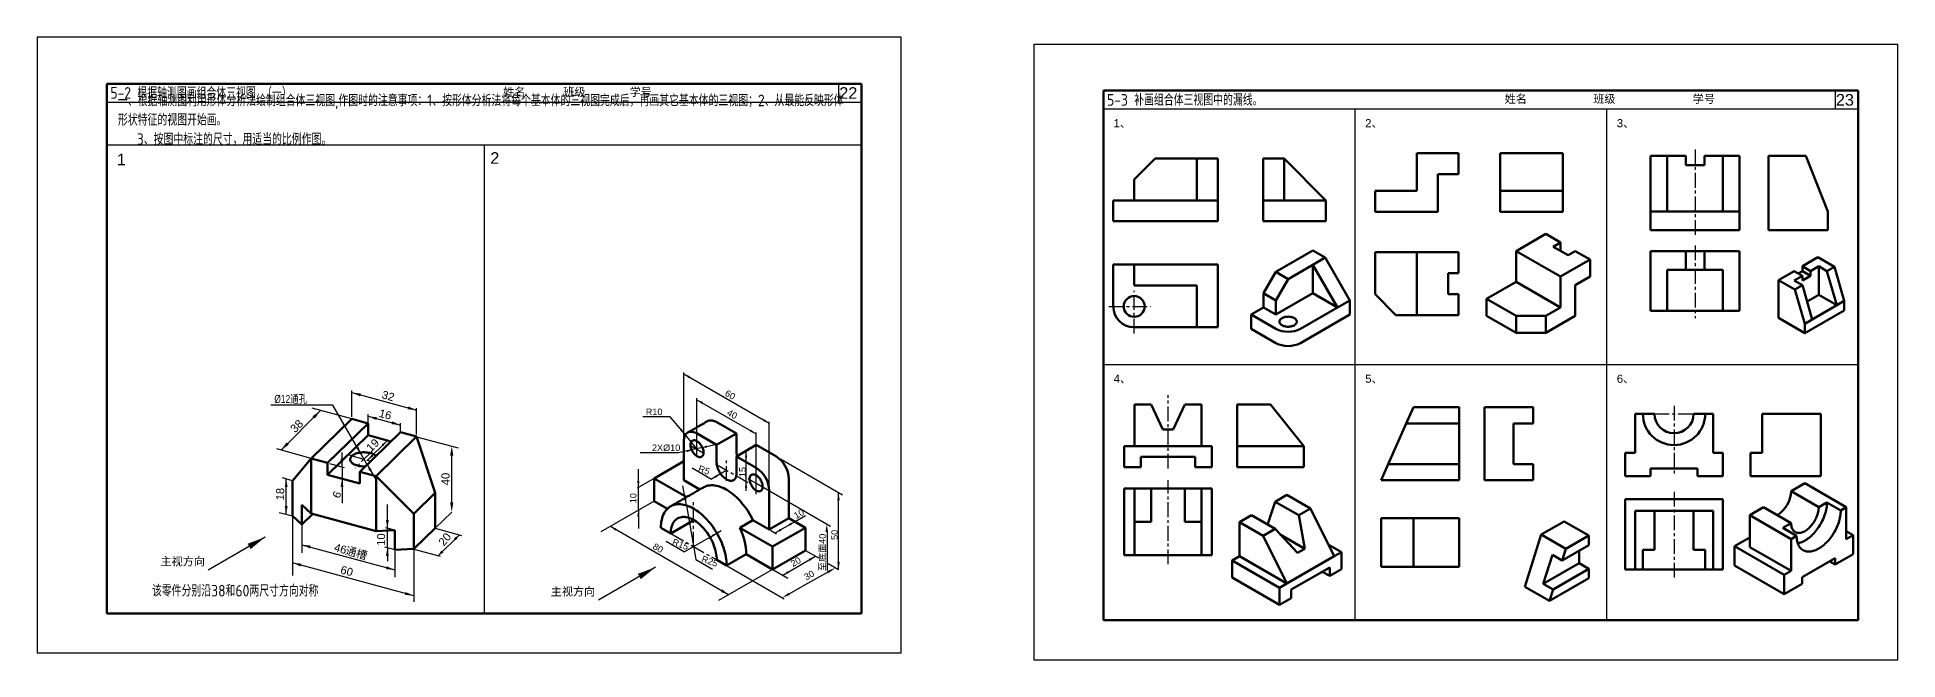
# Model space of a CAD drawing. Header units: inches. Extents: x 19 to 1260, y -758 to 274.
# Drawn here: x 459 to 1260, y 6 to 274 of the extents above; entities that cross this region are included whole.
import ezdxf

# ---------------------------------------------------------------- set-up
doc = ezdxf.new("R2010")
doc.units = ezdxf.units.IN
doc.header["$LTSCALE"] = 2
doc.header["$MEASUREMENT"] = 0
doc.linetypes.add('CENTER', pattern=[50.8, 31.75, -6.35, 6.35, -6.35])
doc.linetypes.add('PHANTOM2', pattern=[1.25, 0.625, -0.125, 0.125, -0.125, 0.125, -0.125])
for name, color, linetype in [('3中心线层', 7, 'CENTER'), ('双点划线', 7, 'PHANTOM2'), ('文字', 7, 'Continuous'), ('细实线', 7, 'Continuous')]:
    doc.layers.add(name, color=color, linetype=linetype)
doc.layers.add('图层1', color=7, linetype='Continuous', lineweight=50)
doc.layers.add('粗实线', color=7, linetype='Continuous', lineweight=53)
doc.styles.add('SLDTEXTSTYLE0', font='TXT', dxfattribs={"width": 0.75})
doc.styles.get("Standard").update_dxf_attribs({"font": 'arial.ttf', "height": 3.5})
doc.styles.add('汉字', font='gbenor.shx', dxfattribs={"height": 5, "bigfont": 'gbcbig.shx'})
doc.dimstyles.new('Standard$7', dxfattribs={"dimtxt": 8, "dimasz": 8, "dimexe": 0.18, "dimexo": 0.0625, "dimgap": 0.09, "dimtad": 0, "dimtih": 1, "dimtoh": 1, "dimdec": 4, "dimzin": 0, "dimdsep": 46, "dimtxsty": 'Standard', "dimcen": 0.09, "dimadec": 0, "dimazin": 0, "dimtfac": 1, "dimtdec": 4, "dimtofl": 0, "dimtmove": 0, "dimatfit": 3, "dimfxl": 0, "dimtolj": 1, "dimtzin": 0, "dimarcsym": 0})

msp = doc.modelspace()

# ---------------------------------------------------------------- linework, layer by layer
for p, q in [((887.86, 270.69), (1259.86, 270.69)), ((1242.86, 242.69), (917.86, 242.69)), ((1026.2, 22.69), (1026.2, 242.69)), ((1134.53, 22.69), (1134.53, 242.69)), ((488.71, 227.38), (813.71, 227.38)), ((737.13, 100.44), (737.13, 129.38)), ((737.13, 128.72), (773.9, 107.5)), ((1242.86, 132.69), (917.86, 132.69)), ((594.23, 110.22), (594.23, 121.54)), ((594.23, 120.7), (622.09, 113.12)), ((585.94, 115.29), (559.24, 115.29)), ((563.74, 95.96), (580.73, 112.96)), ((594.13, 109.37), (577.07, 113.94)), ((597.7, 94.97), (585.94, 115.29)), ((622.09, 102.65), (622.09, 113.97)), ((742.73, 93.33), (742.78, 118.27)), ((742.78, 117.62), (768.24, 102.92)), ((601.2, 103.27), (601.2, 111.35)), ((601.2, 110.51), (615.12, 106.72)), ((615.12, 103.65), (615.12, 107.57)), ((731.29, 110.24), (719.48, 110.24)), ((737.79, 102.48), (731.29, 110.24)), ((773.9, 79.22), (773.9, 108.15)), ((576.73, 92.3), (561.83, 96.5)), ((600.99, 91.58), (609.53, 100.11)), ((622.09, 101.71), (639.97, 96.92)), ((742.78, 96.52), (737.79, 102.48)), ((745.11, 97.05), (740.46, 96)), ((745.11, 97.05), (750.68, 98.31)), ((768.24, 77.03), (768.24, 103.58)), ((584.52, 90.12), (590.83, 88.41)), ((589.96, 88.65), (589.96, 94.88)), ((589.96, 88.65), (589.96, 83.58)), ((601.07, 89.14), (597.7, 94.97)), ((601.07, 89.14), (604.45, 83.31)), ((637.2, 73.5), (637.2, 93.51)), ((734.91, 94.74), (718.31, 94.74)), ((740.46, 96), (734.91, 94.74)), ((740.7, 88.28), (749.03, 83.47)), ((763.95, 90.87), (763.95, 95.64)), ((763.95, 78.46), (763.95, 90.87)), ((778.7, 92.15), (805.41, 76.73)), ((568.68, 82.77), (564.37, 83.97)), ((565.93, 68.36), (565.93, 83.55)), ((589.96, 83.58), (589.96, 73.11)), ((723.83, 83.48), (716.98, 79.52)), ((717.55, 79.85), (717.55, 87.69)), ((738.26, 72.11), (736.77, 80.61)), ((755.62, 87.32), (749.03, 83.47)), ((761.05, 84.19), (764.71, 82.07)), ((768.54, 81.52), (800.25, 63.22)), ((609.48, 62.34), (609.48, 72.47)), ((724.4, 74.01), (701.44, 60.75)), ((717.55, 70.05), (717.55, 79.85)), ((738.26, 72.11), (742.33, 48.89)), ((803.75, 44.56), (803.75, 77.54)), ((562.91, 69.13), (568.68, 67.59)), ((568.63, 67.6), (568.63, 42.03)), ((717.55, 70.05), (717.55, 62.21)), ((776.52, 60.28), (785.01, 65.18)), ((785.01, 65.18), (789.48, 67.76)), ((572.66, 63.95), (572.66, 51.79)), ((612.75, 61.47), (608.77, 62.53)), ((609.48, 53.91), (609.48, 62.34)), ((630.03, 62.29), (641.37, 59.21)), ((631.31, 50.48), (640.5, 59.45)), ((756.44, 33.69), (705.53, 63.08)), ((729.53, 56.7), (737.49, 52.11)), ((748.41, 58.48), (737.49, 52.11)), ((748.41, 58.48), (753.2, 61.27)), ((774.49, 61.45), (777.09, 59.95)), ((798.8, 60.76), (798.8, 44.09)), ((572.66, 55.23), (612.7, 44.34)), ((612.75, 53.03), (608.45, 54.18)), ((609.48, 53.91), (609.48, 48.08)), ((612.7, 53.04), (612.7, 41.28)), ((620.86, 53.39), (620.86, 30.66)), ((620.86, 53.32), (632.18, 50.24)), ((742.33, 48.89), (749.51, 44.75)), ((769.04, 48.23), (781.94, 40.79)), ((779.71, 42.07), (793.86, 50.24)), ((789.48, 52.76), (795.11, 49.53)), ((620.86, 33.26), (568.63, 47.46)), ((775.34, 44.6), (752.11, 31.19)), ((755.54, 46.23), (780.32, 31.92)), ((799.42, 43.55), (787.82, 37.03)), ((799.23, 47.16), (803.75, 44.56)), ((782.51, 34.07), (787.82, 37.03))]:
    msp.add_line(p, q)
at = {"lineweight": 50}
for p, q in [((1052.76, 223.72), (1052.76, 207.52)), ((1070.76, 223.72), (1052.76, 223.72)), ((1066.32, 223.72), (1070.76, 223.72)), ((1070.76, 214.72), (1070.76, 223.72)), ((1088.65, 223.72), (1115.65, 223.72)), ((1088.65, 207.52), (1088.65, 223.72)), ((1115.65, 223.72), (1115.65, 207.52)), ((1153.37, 222.64), (1153.37, 198.64)), ((1160.57, 222.64), (1153.37, 222.64)), ((1160.57, 222.64), (1160.57, 198.64)), ((1168.57, 222.64), (1160.57, 222.64)), ((1168.57, 222.64), (1168.57, 218.64)), ((1168.57, 218.64), (1176.57, 218.64)), ((1176.57, 218.64), (1176.57, 222.64)), ((1184.57, 222.64), (1176.57, 222.64)), ((1184.57, 198.64), (1184.57, 222.64)), ((1191.77, 222.64), (1184.57, 222.64)), ((1191.77, 222.64), (1191.77, 198.64)), ((1220.2, 222.64), (1204.2, 222.64)), ((1204.2, 222.64), (1204.2, 190.64)), ((1204.2, 218.64), (1204.2, 222.64)), ((1220.2, 222.64), (1229.8, 198.64)), ((1061.76, 214.72), (1061.76, 198.52)), ((1061.76, 214.72), (1070.76, 214.72)), ((1066.32, 214.72), (1070.76, 214.72)), ((1034.76, 198.52), (1034.76, 207.52)), ((1043.76, 207.52), (1034.76, 207.52)), ((1052.76, 207.52), (1043.76, 207.52)), ((1106.65, 207.52), (1088.65, 207.52)), ((1088.65, 207.52), (1088.65, 198.52)), ((1115.65, 207.52), (1106.65, 207.52)), ((1115.65, 198.52), (1115.65, 207.52)), ((1043.76, 198.52), (1034.76, 198.52)), ((1061.76, 198.52), (1043.76, 198.52)), ((1088.65, 198.52), (1106.65, 198.52)), ((1115.65, 198.52), (1106.65, 198.52)), ((1160.57, 198.64), (1153.37, 198.64)), ((1153.37, 190.64), (1153.37, 198.64)), ((1160.57, 198.64), (1184.57, 198.64)), ((1191.77, 198.64), (1184.57, 198.64)), ((1191.77, 190.64), (1191.77, 198.64)), ((1229.8, 190.64), (1229.8, 198.64)), ((1108.28, 188.98), (1095.55, 181.64)), ((1114.64, 185.31), (1108.28, 188.98)), ((1111.5, 183.5), (1114.64, 185.31)), ((1114.64, 181.68), (1114.64, 185.31)), ((1191.77, 190.64), (1153.37, 190.64)), ((1204.2, 190.64), (1229.8, 190.64)), ((1034.76, 163.1), (1034.76, 181.1)), ((1052.76, 181.1), (1034.76, 181.1)), ((1052.76, 181.1), (1052.76, 154.1)), ((1070.76, 181.1), (1052.76, 181.1)), ((1070.76, 172.1), (1070.76, 181.1)), ((1095.55, 168.41), (1095.55, 181.64)), ((1095.55, 181.64), (1114.64, 170.62)), ((1117.86, 179.82), (1111.5, 183.5)), ((1127.37, 177.96), (1114.64, 170.62)), ((1121, 181.64), (1117.86, 179.82)), ((1127.37, 177.96), (1121, 181.64)), ((1127.37, 170.61), (1127.37, 177.96)), ((1153.37, 165.55), (1153.37, 181.55)), ((1168.57, 181.55), (1153.37, 181.55)), ((1168.57, 181.55), (1168.57, 173.55)), ((1168.57, 181.55), (1176.57, 181.55)), ((1191.77, 181.55), (1176.57, 181.55)), ((1176.57, 181.55), (1176.57, 173.55)), ((1191.77, 165.55), (1191.77, 181.55)), ((1225.48, 178.95), (1218.77, 175.07)), ((1232.55, 174.87), (1225.48, 178.95)), ((1066.32, 172.1), (1070.76, 172.1)), ((1066.32, 163.1), (1066.32, 172.1)), ((1095.55, 168.41), (1082.82, 161.06)), ((1114.64, 157.39), (1095.55, 168.41)), ((1114.64, 170.62), (1114.64, 157.39)), ((1121, 166.94), (1127.37, 170.61)), ((1168.57, 173.55), (1160.57, 173.55)), ((1160.57, 173.55), (1160.57, 165.55)), ((1168.57, 173.55), (1176.57, 173.55)), ((1184.57, 173.55), (1176.57, 173.55)), ((1184.57, 165.55), (1184.57, 173.55)), ((1215.23, 173.03), (1208.51, 169.15)), ((1208.51, 169.15), (1208.51, 152.82)), ((1215.58, 165.07), (1208.51, 169.15)), ((1215.23, 173.03), (1218.77, 170.99)), ((1218.77, 170.99), (1215.23, 168.95)), ((1215.23, 168.95), (1218.77, 166.91)), ((1217, 172.01), (1218.77, 173.03)), ((1218.77, 175.07), (1222.3, 173.03)), ((1218.77, 173.03), (1218.77, 175.07)), ((1218.77, 173.03), (1222.3, 170.99)), ((1218.77, 170.99), (1218.77, 168.95)), ((1218.77, 168.95), (1222.3, 170.99)), ((1225.84, 175.07), (1222.3, 173.03)), ((1222.3, 170.99), (1222.3, 173.03)), ((1225.84, 162.82), (1225.84, 175.07)), ((1229.37, 173.03), (1225.84, 175.07)), ((1232.55, 174.87), (1229.37, 173.03)), ((1233.62, 158.33), (1229.37, 173.03)), ((1232.55, 174.87), (1236.8, 160.17)), ((1043.76, 154.1), (1034.76, 163.1)), ((1070.76, 163.1), (1066.32, 163.1)), ((1070.76, 154.1), (1070.76, 163.1)), ((1095.55, 153.71), (1082.82, 161.06)), ((1082.82, 161.06), (1082.82, 153.71)), ((1121, 166.94), (1121, 153.71)), ((1153.37, 165.55), (1153.37, 155.95)), ((1160.57, 165.55), (1160.57, 155.95)), ((1184.57, 155.95), (1184.57, 165.55)), ((1191.77, 165.55), (1191.77, 155.95)), ((1218.77, 166.91), (1215.58, 165.07)), ((1215.58, 165.07), (1219.83, 150.37)), ((1218.77, 166.91), (1223.01, 152.21)), ((1225.84, 162.82), (1220.79, 159.91)), ((1233.62, 158.33), (1225.84, 162.82)), ((1052.76, 154.1), (1043.76, 154.1)), ((1070.76, 154.1), (1052.76, 154.1)), ((1082.82, 153.71), (1095.55, 146.36)), ((1108.28, 153.71), (1095.55, 153.71)), ((1095.55, 146.36), (1095.55, 153.71)), ((1114.64, 157.39), (1108.28, 153.71)), ((1121, 153.71), (1108.28, 146.36)), ((1108.28, 146.36), (1108.28, 153.71)), ((1160.57, 155.95), (1153.37, 155.95)), ((1160.57, 155.95), (1184.57, 155.95)), ((1191.77, 155.95), (1184.57, 155.95)), ((1208.51, 152.82), (1219.83, 146.29)), ((1236.8, 156.09), (1219.83, 146.29)), ((1223.01, 152.21), (1233.62, 158.33)), ((1236.8, 160.17), (1233.62, 158.33)), ((1236.8, 156.09), (1236.8, 160.17)), ((1108.28, 146.36), (1095.55, 146.36)), ((1223.01, 152.21), (1219.83, 150.37)), ((1219.83, 146.29), (1219.83, 150.37))]:
    msp.add_line(p, q, dxfattribs=at)
at = {"color": 7, "linetype": 'Continuous', "lineweight": 50}
for p, q in [((931.24, 97.62), (931.24, 115.62)), ((931.24, 115.62), (938.44, 115.62)), ((943.39, 104.82), (938.44, 115.62)), ((952.84, 115.62), (947.89, 104.82)), ((952.84, 115.62), (960.04, 115.62)), ((960.04, 97.62), (960.04, 115.62)), ((989.74, 115.62), (975.34, 115.62)), ((975.34, 115.62), (975.34, 97.62)), ((975.34, 115.62), (975.34, 104.82)), ((1004.14, 97.62), (989.74, 115.62)), ((989.74, 115.62), (998.38, 104.82)), ((1048.23, 107.45), (1051.33, 114.45)), ((1070.93, 114.45), (1051.33, 114.45)), ((1070.93, 107.45), (1070.93, 114.45)), ((1081.84, 82.95), (1081.84, 114.45)), ((1081.84, 114.45), (1102.84, 114.45)), ((1102.84, 107.45), (1102.84, 114.45)), ((947.89, 104.82), (943.39, 104.82)), ((1040.48, 89.95), (1048.23, 107.45)), ((1070.93, 107.45), (1048.23, 107.45)), ((1070.93, 89.95), (1070.93, 107.45)), ((1094.44, 89.95), (1094.44, 107.45)), ((1094.44, 107.45), (1102.84, 107.45)), ((1146.73, 111.57), (1150.09, 111.57)), ((1146.73, 94.77), (1146.73, 111.57)), ((1150.09, 111.57), (1155.13, 111.57)), ((1171.93, 111.57), (1176.97, 111.57)), ((1176.97, 111.57), (1180.33, 111.57)), ((1180.33, 94.77), (1180.33, 111.57)), ((1201.47, 111.57), (1201.47, 94.77)), ((1226.67, 111.57), (1201.47, 111.57)), ((1226.67, 94.77), (1226.67, 111.57)), ((1226.67, 98.13), (1226.67, 111.57)), ((926.74, 88.62), (926.74, 97.62)), ((931.24, 97.62), (926.74, 97.62)), ((931.24, 97.62), (960.04, 97.62)), ((964.54, 97.62), (960.04, 97.62)), ((964.54, 88.62), (964.54, 97.62)), ((975.34, 97.62), (975.34, 88.62)), ((1004.14, 97.62), (975.34, 97.62)), ((1004.14, 88.62), (1004.14, 97.62)), ((933.94, 88.62), (926.74, 88.62)), ((957.34, 93.12), (933.94, 93.12)), ((933.94, 93.12), (933.94, 88.62)), ((957.34, 88.62), (957.34, 93.12)), ((964.54, 88.62), (957.34, 88.62)), ((975.34, 93.12), (975.34, 88.62)), ((975.34, 88.62), (1004.14, 88.62)), ((1004.14, 88.62), (1004.14, 93.12)), ((1037.37, 82.95), (1040.48, 89.95)), ((1070.93, 89.95), (1040.48, 89.95)), ((1070.93, 82.95), (1070.93, 89.95)), ((1102.84, 89.95), (1094.44, 89.95)), ((1102.84, 82.95), (1102.84, 89.95)), ((1142.53, 84.69), (1142.53, 94.77)), ((1146.73, 94.77), (1142.53, 94.77)), ((1184.53, 94.77), (1180.33, 94.77)), ((1184.53, 84.69), (1184.53, 94.77)), ((1196.43, 94.77), (1196.43, 84.69)), ((1201.47, 94.77), (1196.43, 94.77)), ((1226.67, 84.69), (1226.67, 94.77)), ((1070.93, 82.95), (1037.37, 82.95)), ((1081.84, 82.95), (1102.84, 82.95)), ((1153.45, 84.69), (1142.53, 84.69)), ((1153.45, 88.05), (1173.61, 88.05)), ((1153.45, 84.69), (1153.45, 88.05)), ((1173.61, 84.69), (1173.61, 88.05)), ((1184.53, 84.69), (1173.61, 84.69)), ((1196.43, 84.69), (1196.43, 88.05)), ((1196.43, 84.69), (1226.67, 84.69)), ((1213.93, 78.23), (1219.87, 81.66)), ((1237.69, 71.37), (1219.87, 81.66)), ((1226.67, 84.69), (1226.67, 88.05)), ((926.74, 50.68), (926.74, 79.48)), ((931.24, 79.48), (926.74, 79.48)), ((931.24, 65.08), (931.24, 79.48)), ((931.24, 79.48), (938.44, 79.48)), ((938.44, 65.08), (938.44, 79.48)), ((943.39, 79.48), (938.44, 79.48)), ((947.89, 79.48), (943.39, 79.48)), ((952.84, 79.48), (947.89, 79.48)), ((952.84, 79.48), (952.84, 65.08)), ((952.84, 79.48), (960.04, 79.48)), ((960.04, 65.08), (960.04, 79.48)), ((964.54, 79.48), (960.04, 79.48)), ((964.54, 50.68), (964.54, 79.48)), ((991.7, 73.74), (988.5, 63.84)), ((991.7, 73.74), (996.79, 76.68)), ((991.7, 73.74), (1001.89, 67.87)), ((1006.98, 70.81), (996.79, 76.68)), ((1142.53, 44.59), (1142.53, 74.83)), ((1184.53, 74.83), (1142.53, 74.83)), ((1184.53, 44.59), (1184.53, 74.83)), ((1213.93, 78.23), (1225.81, 71.37)), ((1225.81, 71.37), (1229.37, 73.43)), ((1229.37, 73.43), (1235.31, 70)), ((931.24, 65.08), (938.44, 65.08)), ((931.24, 50.68), (931.24, 65.08)), ((952.84, 65.08), (960.04, 65.08)), ((960.04, 50.68), (960.04, 65.08)), ((976.43, 64.93), (981.52, 67.87)), ((986.61, 59.05), (976.43, 64.93)), ((976.43, 64.93), (976.43, 50.23)), ((991.7, 61.99), (981.52, 67.87)), ((1001.89, 67.87), (1006.98, 70.81)), ((1001.89, 67.87), (1004.5, 53.5)), ((1017.16, 50.23), (1006.98, 70.81)), ((1037.37, 66.63), (1037.37, 45.63)), ((1037.37, 66.63), (1051.33, 66.63)), ((1051.33, 66.63), (1051.33, 45.63)), ((1070.93, 66.63), (1051.33, 66.63)), ((1070.93, 45.63), (1070.93, 66.63)), ((1116.25, 65.28), (1106.35, 59.57)), ((1126.86, 59.16), (1116.25, 65.28)), ((1146.73, 69.79), (1155.13, 69.79)), ((1146.73, 44.59), (1146.73, 69.79)), ((1155.13, 69.79), (1155.13, 52.99)), ((1155.13, 69.79), (1171.93, 69.79)), ((1171.93, 69.79), (1171.93, 52.99)), ((1171.93, 69.79), (1180.33, 69.79)), ((1180.33, 44.59), (1180.33, 69.79)), ((1196.11, 67.94), (1202.05, 71.37)), ((1196.11, 67.94), (1196.11, 54.23)), ((1213.93, 57.66), (1196.11, 67.94)), ((1202.05, 71.37), (1213.93, 64.52)), ((1210.37, 62.46), (1213.93, 64.52)), ((1235.31, 70), (1237.69, 71.37)), ((1237.69, 57.65), (1237.69, 71.37)), ((986.61, 59.05), (991.7, 61.99)), ((996.79, 38.47), (986.61, 59.05)), ((1001.31, 51.66), (991.7, 61.99)), ((1004.5, 53.5), (993.92, 59.6)), ((1099.3, 37.12), (1106.35, 59.57)), ((1106.35, 59.57), (1116.96, 53.44)), ((1126.86, 59.16), (1116.96, 53.44)), ((1126.86, 55.08), (1126.86, 59.16)), ((1196.11, 58.34), (1189.58, 54.57)), ((1210.37, 62.46), (1216.31, 59.03)), ((1213.93, 57.66), (1216.31, 59.03)), ((1213.93, 43.94), (1213.93, 57.66)), ((1240.66, 59.37), (1237.69, 61.08)), ((1240.66, 59.37), (1237.69, 57.65)), ((1240.66, 51.14), (1240.66, 59.37)), ((931.24, 50.68), (926.74, 50.68)), ((931.24, 50.68), (960.04, 50.68)), ((964.54, 50.68), (960.04, 50.68)), ((976.43, 50.23), (973.25, 48.39)), ((993.61, 36.64), (973.25, 48.39)), ((973.25, 48.39), (973.25, 41.04)), ((976.43, 50.23), (996.79, 38.47)), ((996.79, 38.47), (1017.16, 50.23)), ((1004.5, 53.5), (1001.31, 51.66)), ((1020.34, 52.07), (1014.61, 55.37)), ((1020.34, 52.07), (1017.16, 50.23)), ((1020.34, 44.72), (1020.34, 52.07)), ((1070.93, 45.63), (1070.93, 54.03)), ((1107.23, 38.44), (1111.15, 50.91)), ((1111.15, 50.91), (1115.39, 48.46)), ((1126.86, 55.08), (1115.39, 48.46)), ((1115.39, 48.46), (1116.96, 53.44)), ((1122.61, 47.32), (1122.61, 52.63)), ((1150.09, 52.99), (1150.09, 44.59)), ((1150.09, 52.99), (1155.13, 52.99)), ((1171.93, 52.99), (1176.97, 52.99)), ((1176.97, 52.99), (1176.97, 44.59)), ((1210.96, 42.22), (1189.58, 54.57)), ((1189.58, 54.57), (1189.58, 46.34)), ((1196.11, 54.23), (1213.93, 43.94)), ((1218.68, 41.2), (1232.94, 49.42)), ((1240.66, 51.14), (1232.94, 46.68)), ((1232.94, 46.68), (1232.94, 49.42)), ((973.25, 41.04), (993.61, 29.29)), ((1015.25, 45.45), (998.7, 35.9)), ((1012.07, 43.62), (1015.25, 41.78)), ((1015.25, 41.78), (1015.25, 45.45)), ((1020.34, 44.72), (1015.25, 41.78)), ((1037.37, 45.63), (1040.48, 45.63)), ((1048.23, 45.63), (1040.48, 45.63)), ((1048.23, 45.63), (1051.33, 45.63)), ((1070.93, 45.63), (1051.33, 45.63)), ((1122.61, 47.32), (1107.23, 38.44)), ((1126.86, 40.79), (1109.91, 31)), ((1126.86, 44.87), (1111.47, 35.99)), ((1126.86, 44.87), (1122.61, 47.32)), ((1126.86, 40.79), (1126.86, 44.87)), ((1146.73, 44.59), (1142.53, 44.59)), ((1146.73, 44.59), (1150.09, 44.59)), ((1150.09, 44.59), (1176.97, 44.59)), ((1176.97, 44.59), (1180.33, 44.59)), ((1184.53, 44.59), (1180.33, 44.59)), ((1189.58, 46.34), (1210.96, 33.99)), ((1213.93, 43.94), (1210.96, 42.22)), ((1210.96, 33.99), (1210.96, 42.22)), ((1218.68, 38.45), (1218.68, 41.2)), ((1230.56, 48.05), (1232.94, 46.68)), ((996.79, 38.47), (993.61, 36.64)), ((993.61, 29.29), (993.61, 36.64)), ((998.7, 32.23), (993.61, 29.29)), ((998.7, 35.9), (998.7, 32.23)), ((1099.3, 37.12), (1109.91, 31)), ((1111.47, 35.99), (1107.23, 38.44)), ((1109.91, 31), (1111.47, 35.99)), ((1218.68, 38.45), (1210.96, 33.99))]:
    msp.add_line(p, q, dxfattribs=at)
at = {"linetype": 'CENTER', "ltscale": 0.1}
for p, q in [((739.99, 97.97), (745.56, 94.75)), ((593.15, 93.7), (602.32, 91.21)), ((602.92, 95.42), (595.56, 88.24)), ((750.8, 90.1), (761.05, 84.19)), ((755.58, 82.71), (755.58, 91.53)), ((764.75, 83.67), (773.09, 78.86)), ((741.36, 54.42), (741.36, 73.63)), ((731.5, 60.11), (751.3, 48.68))]:
    msp.add_line(p, q, dxfattribs=at)
at = {"color": 7, "linetype": 'Continuous', "lineweight": 0}
msp.add_line((782.98, 66.35), (785.57, 64.85), dxfattribs=at)
at = {"color": 7, "linetype": 'Continuous', "lineweight": 50, "flags": 128}
for points in [[(1216.81, 55.79), (1217.03, 55.83), (1217.54, 55.96), (1218.05, 56.12), (1218.57, 56.32), (1219.09, 56.55), (1219.61, 56.82), (1220.13, 57.12), (1220.66, 57.46), (1221.18, 57.83), (1221.69, 58.22), (1222.2, 58.65), (1222.71, 59.11), (1223.2, 59.59), (1223.69, 60.1), (1224.16, 60.63), (1224.62, 61.18), (1225.07, 61.76), (1225.5, 62.35), (1225.91, 62.96), (1226.31, 63.59), (1226.68, 64.22), (1227.04, 64.87), (1227.37, 65.53), (1227.68, 66.2), (1227.97, 66.87), (1228.23, 67.55), (1228.47, 68.22), (1228.68, 68.9), (1228.86, 69.57), (1229.02, 70.24), (1229.14, 70.9), (1229.24, 71.55), (1229.32, 72.19), (1229.36, 72.82), (1229.37, 73.43)], [(1213.93, 64.52), (1213.95, 64.04), (1213.99, 63.59), (1214.06, 63.16), (1214.16, 62.76), (1214.29, 62.38), (1214.44, 62.02), (1214.63, 61.7), (1214.83, 61.4), (1215.07, 61.14), (1215.32, 60.91), (1215.6, 60.71), (1215.9, 60.55), (1216.21, 60.43), (1216.55, 60.34), (1216.9, 60.29), (1217.27, 60.28), (1217.65, 60.3), (1218.04, 60.36), (1218.43, 60.46), (1218.84, 60.59), (1219.25, 60.76), (1219.66, 60.97), (1220.08, 61.21), (1220.49, 61.48), (1220.9, 61.78), (1221.31, 62.12), (1221.71, 62.48), (1222.1, 62.87), (1222.47, 63.28), (1222.84, 63.72), (1223.19, 64.18), (1223.53, 64.65), (1223.85, 65.14), (1224.14, 65.65), (1224.42, 66.16), (1224.68, 66.69), (1224.91, 67.22), (1225.12, 67.75), (1225.3, 68.29), (1225.45, 68.82), (1225.58, 69.35), (1225.68, 69.87), (1225.75, 70.38), (1225.8, 70.89), (1225.81, 71.37)], [(1216.31, 59.03), (1216.32, 58.43), (1216.36, 57.85), (1216.44, 57.3), (1216.54, 56.76), (1216.67, 56.25), (1216.82, 55.76), (1217.01, 55.3), (1217.22, 54.87), (1217.45, 54.47), (1217.71, 54.09), (1218, 53.75), (1218.31, 53.45), (1218.64, 53.17), (1219, 52.93), (1219.37, 52.73), (1219.77, 52.56), (1220.18, 52.42), (1220.61, 52.33), (1221.06, 52.27), (1221.52, 52.25), (1221.99, 52.26), (1222.48, 52.31), (1222.97, 52.4), (1223.48, 52.53), (1223.99, 52.69), (1224.51, 52.89), (1225.03, 53.13), (1225.55, 53.39), (1226.07, 53.7), (1226.6, 54.03), (1227.12, 54.4), (1227.63, 54.8), (1228.14, 55.22), (1228.65, 55.68), (1229.14, 56.16), (1229.63, 56.67), (1230.1, 57.2), (1230.56, 57.75), (1231.01, 58.33), (1231.44, 58.92), (1231.85, 59.53), (1232.25, 60.16), (1232.62, 60.8), (1232.98, 61.44), (1233.31, 62.1), (1233.62, 62.77), (1233.91, 63.44), (1234.17, 64.12), (1234.41, 64.79), (1234.62, 65.47), (1234.8, 66.14), (1234.96, 66.81), (1235.08, 67.47), (1235.18, 68.12), (1235.26, 68.76), (1235.3, 69.39), (1235.31, 70)]]:
    msp.add_lwpolyline(points, dxfattribs=at)
at = {"color": 7, "linetype": 'Continuous', "lineweight": 50}
for centre, radius, start, end in [((1163.53, 111.57), 13.44, 180, 0), ((1163.53, 111.57), 8.4, 180, 0), ((1201.06, 78.8), 12.88, 302.54142, 357.46396)]:
    msp.add_arc(centre, radius, start, end, dxfattribs=at)
at = {"color": 7, "linetype": 'Continuous', "lineweight": 0}
for points in [[(737.13, 128.72), (739.25, 126.91), (739.76, 127.79)], [(594.23, 120.7), (597.72, 119.1), (598.05, 120.3)], [(622.09, 113.12), (618.59, 114.72), (618.27, 113.52)], [(742.78, 117.62), (744.91, 115.81), (745.41, 116.68)], [(601.2, 110.51), (604.69, 108.92), (605.01, 110.11)], [(615.12, 106.72), (611.63, 108.32), (611.3, 107.12)], [(737.85, 102.41), (736.14, 105.24), (735.37, 104.59)], [(768.24, 102.92), (766.12, 104.73), (765.61, 103.86)], [(773.9, 107.5), (771.77, 109.3), (771.27, 108.43)], [(597.79, 94.96), (597.14, 97.31), (596.07, 96.69)], [(745.11, 97.06), (747.17, 97.01), (746.95, 97.99)], [(589.96, 88.65), (590.58, 92.19), (589.34, 92.19)], [(600.98, 89.3), (601.62, 86.95), (602.7, 87.57)], [(740.46, 96), (738.4, 96.05), (738.62, 95.07)], [(763.95, 90.87), (764.46, 93.61), (763.45, 93.61)], [(565.93, 83.55), (565.31, 80), (566.55, 80)], [(589.96, 83.58), (589.34, 80.04), (590.58, 80.04)], [(717.55, 79.85), (718.05, 82.59), (717.04, 82.59)], [(753.01, 85.79), (750.38, 84.85), (750.88, 83.98)], [(763.95, 82.51), (763.45, 79.77), (764.46, 79.77)], [(738.26, 72.11), (738.23, 75.18), (737.24, 75)], [(565.93, 68.36), (566.55, 71.9), (565.31, 71.9)], [(609.48, 62.34), (610.1, 65.89), (608.86, 65.89)], [(717.55, 70.05), (717.04, 67.31), (718.05, 67.31)], [(784.99, 65.17), (782.37, 64.24), (782.87, 63.37)], [(640.5, 59.45), (638.14, 58.01), (639, 57.12)], [(705.53, 63.08), (707.65, 61.27), (708.16, 62.14)], [(748.41, 58.48), (750.34, 59.02), (749.83, 59.89)], [(776.52, 60.28), (779.15, 61.21), (778.64, 62.09)], [(572.66, 55.23), (576.15, 53.63), (576.48, 54.83)], [(609.48, 53.91), (608.86, 50.36), (610.1, 50.36)], [(631.31, 50.48), (633.68, 51.92), (632.81, 52.81)], [(793.69, 50.14), (791.06, 49.2), (791.57, 48.33)], [(568.63, 47.46), (572.13, 45.86), (572.45, 47.06)], [(612.7, 44.34), (609.21, 45.94), (608.88, 44.74)], [(779.71, 42.07), (782.34, 43.01), (781.84, 43.88)], [(620.86, 33.26), (617.37, 34.85), (617.04, 33.66)], [(756.44, 33.69), (753.79, 35.95), (753.16, 34.86)]]:
    msp.add_solid(points, dxfattribs=at)
for points in [[(577.24, 110.52), (578.22, 109.52), (580.73, 112.96)], [(566.08, 99.28), (567.06, 98.28), (563.57, 95.84)], [(607.02, 98.37), (607.72, 97.65), (609.52, 100.11)], [(602.7, 93.97), (603.4, 93.25), (600.9, 91.52)], [(804.29, 74.35), (803.17, 74.35), (803.72, 77.71)], [(798.12, 60.76), (799.24, 60.76), (798.68, 64.12)], [(798.87, 43.89), (799.42, 42.91), (802.43, 45.32)], [(804.31, 47.92), (803.19, 47.92), (803.75, 44.56)], [(782.23, 34.57), (782.78, 33.59), (779.57, 32.44)]]:
    msp.add_solid(points)
at = {"layer": '3中心线层', "ltscale": 0.1}
for p, q in [((1172.57, 225.41), (1172.57, 187.39)), ((1172.57, 184.03), (1172.57, 152.69)), ((931.07, 146.12), (931.07, 164.5)), ((920.11, 157.8), (938.12, 157.8)), ((945.64, 88.03), (945.64, 119.59)), ((1163.53, 115.04), (1163.53, 84.79)), ((1155.13, 111.57), (1171.93, 111.57)), ((945.64, 46.8), (945.64, 82.96)), ((1163.53, 77.97), (1163.53, 40.66))]:
    msp.add_line(p, q, dxfattribs=at)
at = {"layer": '双点划线'}
for points in [[(636.5, 93.51), (637.9, 93.51), (637.2, 97.71)], [(636.5, 73.5), (637.9, 73.5), (637.2, 69.3)]]:
    msp.add_solid(points, dxfattribs=at)
at = {"layer": '图层1', "color": 7, "linetype": 'Continuous'}
for p, q in [((594.19, 109.34), (576.73, 92.3)), ((601.15, 107.44), (583.69, 90.41)), ((601.15, 107.44), (594.19, 109.34)), ((601.15, 107.44), (601.15, 102.38)), ((759.75, 103.09), (751.3, 107.97)), ((601.15, 102.38), (583.69, 85.34)), ((615.08, 103.66), (597.62, 86.62)), ((601.15, 102.38), (611.02, 99.7)), ((622.04, 101.77), (604.59, 84.73)), ((622.04, 101.77), (615.08, 103.66)), ((630.09, 77.54), (622.04, 101.77)), ((737.16, 99.81), (737.16, 82.97)), ((751.27, 98.19), (742.81, 103.07)), ((751.27, 98.19), (759.75, 103.09)), ((751.27, 90.72), (751.27, 98.19)), ((759.75, 95.61), (759.75, 103.09)), ((759.82, 93.26), (768.3, 98.15)), ((776.75, 93.27), (768.3, 98.15)), ((568.68, 82.77), (576.73, 92.3)), ((576.73, 68.68), (576.73, 92.3)), ((583.69, 90.41), (576.73, 92.3)), ((583.69, 90.41), (583.69, 85.34)), ((724.43, 83.79), (737.16, 91.14)), ((759.82, 93.26), (759.82, 85.78)), ((768.27, 88.38), (759.82, 93.26)), ((568.68, 67.59), (568.68, 82.77)), ((583.69, 85.34), (597.62, 81.56)), ((604.59, 84.73), (597.62, 86.62)), ((597.62, 81.56), (597.62, 86.62)), ((604.59, 84.73), (620.91, 68.58)), ((604.59, 61.11), (604.59, 84.73)), ((724.43, 83.79), (738.37, 75.74)), ((724.43, 73.99), (724.43, 83.79)), ((737.16, 82.97), (744.03, 79.01)), ((782.41, 66.64), (782.41, 83.48)), ((572.7, 72.35), (572.7, 63.91)), ((576.73, 68.68), (572.7, 72.35)), ((630.09, 77.54), (620.91, 68.58)), ((630.09, 62.36), (630.09, 77.54)), ((730.08, 70.72), (724.43, 73.99)), ((773.93, 61.74), (773.93, 78.58)), ((572.7, 63.91), (568.68, 67.59)), ((577.4, 68.49), (572.7, 63.91)), ((604.59, 61.11), (576.73, 68.68)), ((620.91, 53.39), (620.91, 68.58)), ((731.5, 60.11), (741.4, 65.83)), ((761.2, 62.56), (766.85, 65.83)), ((766.85, 65.83), (773.93, 61.74)), ((773.93, 61.74), (782.41, 66.64)), ((782.41, 66.64), (789.48, 62.56)), ((612.75, 61.47), (604.59, 61.11)), ((612.75, 53.03), (612.75, 61.47)), ((620.91, 53.39), (630.09, 62.36)), ((727.26, 62.56), (731.5, 60.11)), ((761.2, 62.56), (775.34, 54.4)), ((775.34, 54.4), (789.48, 62.56)), ((789.48, 62.56), (789.48, 52.76)), ((620.91, 53.39), (612.75, 53.03)), ((751.3, 48.68), (755.54, 46.23)), ((755.54, 46.23), (764.03, 51.13)), ((775.34, 44.6), (764.03, 51.13)), ((775.34, 54.4), (775.34, 44.6)), ((775.34, 44.6), (789.48, 52.76))]:
    msp.add_line(p, q, dxfattribs=at)
at = {"layer": '图层1', "color": 7, "linetype": 'Continuous', "flags": 128}
for points in [[(751.3, 107.97), (750.81, 108.23), (750.32, 108.44), (749.83, 108.59), (749.36, 108.69), (748.91, 108.74), (748.47, 108.73), (748.05, 108.66), (747.66, 108.54), (747.3, 108.37)], [(742.81, 103.07), (742.32, 103.33), (741.83, 103.54), (741.35, 103.69), (740.88, 103.79), (740.42, 103.84), (739.98, 103.83), (739.57, 103.76), (739.18, 103.64), (738.81, 103.47), (738.48, 103.24), (738.18, 102.96), (737.91, 102.63), (737.69, 102.26), (737.5, 101.84), (737.35, 101.38), (737.24, 100.89), (737.18, 100.36), (737.16, 99.81)], [(745.64, 94.91), (745.62, 95.32), (745.56, 95.75), (745.45, 96.2), (745.3, 96.65), (745.12, 97.09), (744.9, 97.53), (744.65, 97.96), (744.38, 98.36), (744.07, 98.74), (743.75, 99.08), (743.42, 99.38), (743.07, 99.64), (742.73, 99.85), (742.38, 100.02), (742.04, 100.13), (741.71, 100.18), (741.4, 100.18), (741.11, 100.13), (740.84, 100.02), (740.61, 99.86), (740.41, 99.65), (740.24, 99.39), (740.12, 99.09), (740.03, 98.74), (739.99, 98.37), (739.99, 97.97), (740.03, 97.54), (740.12, 97.11), (740.24, 96.66), (740.41, 96.21), (740.61, 95.76), (740.84, 95.33), (741.11, 94.92), (741.4, 94.53), (741.71, 94.17), (742.04, 93.84), (742.38, 93.56), (742.73, 93.33), (743.07, 93.14), (743.42, 93), (743.75, 92.92), (744.07, 92.89), (744.38, 92.91), (744.65, 93), (744.9, 93.13), (745.12, 93.32), (745.3, 93.56), (745.45, 93.84), (745.56, 94.16), (745.62, 94.52), (745.64, 94.91)], [(604.58, 93.41), (604.41, 93.57), (604.09, 93.81), (603.72, 94.04), (603.31, 94.24), (602.87, 94.43), (602.39, 94.59), (601.89, 94.73), (601.36, 94.84), (600.81, 94.92), (600.25, 94.98), (599.68, 95.01), (599.11, 95.01), (598.55, 94.98), (597.99, 94.92), (597.44, 94.84), (596.91, 94.73), (596.4, 94.6), (595.93, 94.43), (595.48, 94.25), (595.07, 94.05), (594.7, 93.82), (594.38, 93.58), (594.1, 93.32), (593.87, 93.05), (593.69, 92.78), (593.57, 92.49), (593.5, 92.2), (593.48, 91.9), (593.52, 91.61), (593.62, 91.32), (593.77, 91.04), (593.97, 90.76), (594.22, 90.5), (594.52, 90.25), (594.86, 90.01), (595.25, 89.8), (595.68, 89.6), (596.14, 89.43), (596.63, 89.28), (596.63, 89.28)], [(759.82, 85.78), (759.79, 85.29), (759.73, 84.84), (759.62, 84.42), (759.47, 84.03), (759.28, 83.69), (759.05, 83.4), (758.78, 83.16), (758.49, 82.97), (758.16, 82.83), (757.8, 82.75), (757.42, 82.73), (757.03, 82.76), (756.61, 82.85), (756.19, 82.99), (755.76, 83.19), (755.32, 83.44), (754.89, 83.74), (754.47, 84.09), (754.06, 84.48), (753.66, 84.9), (753.28, 85.36), (752.92, 85.85), (752.6, 86.37), (752.3, 86.9), (752.03, 87.45), (751.8, 88.01), (751.61, 88.57), (751.46, 89.12), (751.35, 89.67), (751.29, 90.2), (751.27, 90.72)], [(745.54, 79.88), (745.81, 80.03), (746.4, 80.3), (747.02, 80.51), (747.67, 80.67), (748.34, 80.77), (749.04, 80.82), (749.75, 80.8), (750.49, 80.73), (751.24, 80.6), (752, 80.41), (752.78, 80.17), (753.56, 79.87), (754.35, 79.52), (755.14, 79.11), (755.94, 78.65), (756.73, 78.14), (757.52, 77.59), (758.3, 76.98), (759.08, 76.33), (759.84, 75.63), (760.59, 74.9), (761.33, 74.12), (762.04, 73.31), (762.74, 72.46), (763.41, 71.59), (764.06, 70.68), (764.68, 69.75), (765.27, 68.79), (765.83, 67.82), (766.36, 66.83), (766.85, 65.83)], [(771.1, 80.21), (771.08, 80.63), (771.01, 81.06), (770.91, 81.5), (770.76, 81.95), (770.58, 82.4), (770.36, 82.84), (770.11, 83.26), (769.83, 83.66), (769.53, 84.04), (769.21, 84.38), (768.87, 84.69), (768.53, 84.95), (768.18, 85.16), (767.83, 85.32), (767.49, 85.43), (767.17, 85.49), (766.85, 85.49), (766.56, 85.43), (766.3, 85.33), (766.07, 85.16), (765.86, 84.95), (765.7, 84.69), (765.57, 84.39), (765.49, 84.05), (765.45, 83.67), (765.45, 83.27), (765.49, 82.85), (765.57, 82.41), (765.7, 81.96), (765.86, 81.51), (766.07, 81.07), (766.3, 80.64), (766.56, 80.22), (766.85, 79.83), (767.17, 79.47), (767.49, 79.15), (767.83, 78.87), (768.18, 78.63), (768.53, 78.44), (768.87, 78.3), (769.21, 78.22), (769.53, 78.19), (769.83, 78.22), (770.11, 78.3), (770.36, 78.44), (770.58, 78.62), (770.76, 78.86), (770.91, 79.14), (771.01, 79.46), (771.08, 79.82), (771.1, 80.21)], [(755.54, 46.23), (755.52, 47.14), (755.45, 48.08), (755.35, 49.03), (755.2, 50), (755.01, 50.98), (754.77, 51.98), (754.5, 52.98), (754.19, 53.98), (753.84, 54.99), (753.45, 55.99), (753.02, 56.99), (752.56, 57.98), (752.06, 58.96), (751.54, 59.93), (750.98, 60.88), (750.39, 61.81), (749.77, 62.72), (749.13, 63.6), (748.47, 64.46), (747.78, 65.28), (747.08, 66.07), (746.36, 66.83), (745.62, 67.54), (744.87, 68.22), (744.11, 68.86), (743.34, 69.45), (742.57, 70), (741.79, 70.5), (741.01, 70.94), (740.23, 71.34), (739.46, 71.69), (738.69, 71.99), (737.93, 72.23), (737.18, 72.42), (736.44, 72.55), (735.72, 72.63), (735.01, 72.65), (734.33, 72.62), (733.66, 72.53), (733.02, 72.39), (732.41, 72.19), (731.82, 71.94), (731.26, 71.63), (730.73, 71.28), (730.24, 70.87), (729.78, 70.41), (729.35, 69.9), (728.96, 69.35), (728.61, 68.75), (728.3, 68.1), (728.02, 67.42), (727.79, 66.7), (727.6, 65.93), (727.45, 65.14), (727.34, 64.31), (727.28, 63.45), (727.26, 62.56)], [(731.5, 60.11), (731.52, 60.86), (731.59, 61.58), (731.7, 62.27), (731.85, 62.93), (732.05, 63.54), (732.28, 64.12), (732.56, 64.65), (732.88, 65.14), (733.24, 65.58), (733.63, 65.97), (734.06, 66.3), (734.52, 66.59), (735.01, 66.81), (735.53, 66.99), (736.07, 67.11), (736.64, 67.17), (737.23, 67.17), (737.84, 67.12), (738.47, 67.01), (739.1, 66.84), (739.75, 66.62), (740.41, 66.34), (741.07, 66.01), (741.73, 65.63), (742.39, 65.2), (743.05, 64.72), (743.69, 64.19), (744.33, 63.62), (744.96, 63.01), (745.57, 62.36), (746.16, 61.67), (746.73, 60.96), (747.27, 60.21), (747.79, 59.44), (748.28, 58.64), (748.74, 57.83), (749.17, 57), (749.56, 56.15), (749.92, 55.3), (750.23, 54.45), (750.51, 53.6), (750.75, 52.75), (750.95, 51.9), (751.1, 51.07), (751.21, 50.26), (751.28, 49.46), (751.3, 48.68)]]:
    msp.add_lwpolyline(points, dxfattribs=at)
at = {"layer": '图层1', "color": 7, "linetype": 'Continuous'}
for centre, radius, start, end in [((599.38, 99.84), 10.92, 255.39706, 273.26546), ((767.27, 95.73), 7.52, 180.84759, 197.79284), ((761.69, 78.05), 12.25, 2.489, 57.511), ((770.18, 82.95), 12.25, 2.489, 57.511), ((736.38, 50.35), 27.66, 1.6072, 26.18775)]:
    msp.add_arc(centre, radius, start, end, dxfattribs=at)
for points in [[(747.3, 108.37), (738.81, 103.47)], [(745.54, 79.88), (731.4, 71.72)]]:
    msp.add_open_spline(points, degree=1, dxfattribs=at)
at = {"layer": '粗实线', "color": 7}
for p, q in [((813.71, 253.67), (488.71, 253.67)), ((488.71, 253.67), (488.71, 25.67)), ((813.71, 25.67), (813.71, 253.67)), ((1242.86, 250.69), (917.86, 250.69)), ((917.86, 250.69), (917.86, 22.69)), ((1242.86, 22.69), (1242.86, 250.69)), ((488.71, 25.67), (813.71, 25.67)), ((917.86, 22.69), (1242.86, 22.69))]:
    msp.add_line(p, q, dxfattribs=at)
at = {"layer": '粗实线', "lineweight": 50}
for p, q in [((931.07, 212.43), (940.07, 221.43)), ((940.07, 221.43), (958.07, 221.43)), ((958.07, 221.43), (958.07, 203.43)), ((958.07, 221.43), (967.07, 221.43)), ((967.07, 221.43), (967.07, 203.43)), ((995.64, 221.43), (986.64, 221.43)), ((986.64, 212.43), (986.64, 221.43)), ((995.64, 212.43), (995.64, 221.43)), ((995.64, 221.43), (1013.64, 203.43)), ((931.07, 203.43), (931.07, 212.43)), ((986.64, 203.43), (986.64, 212.43)), ((995.64, 203.43), (995.64, 212.43)), ((922.07, 194.43), (922.07, 203.43)), ((922.07, 203.43), (931.07, 203.43)), ((958.07, 203.43), (931.07, 203.43)), ((967.07, 203.43), (958.07, 203.43)), ((967.07, 194.43), (967.07, 203.43)), ((986.64, 203.43), (986.64, 194.43)), ((986.64, 203.43), (1004.64, 203.43)), ((1004.64, 203.43), (1013.64, 203.43)), ((1013.64, 203.43), (1013.64, 194.43)), ((931.07, 194.43), (922.07, 194.43)), ((931.07, 194.43), (967.07, 194.43)), ((986.64, 194.43), (1004.64, 194.43)), ((1013.64, 194.43), (1004.64, 194.43)), ((992.05, 172.65), (1007.96, 181.84)), ((1013.27, 178.78), (1007.96, 181.84)), ((1007.96, 175.72), (1013.27, 178.78)), ((1013.27, 178.78), (1023.87, 160.41)), ((922.07, 175.8), (922.07, 157.8)), ((931.07, 175.8), (922.07, 175.8)), ((931.07, 166.8), (931.07, 175.8)), ((931.07, 175.8), (940.07, 175.8)), ((940.07, 175.8), (967.07, 175.8)), ((967.07, 166.8), (967.07, 175.8)), ((986.75, 163.47), (992.05, 172.65)), ((997.36, 169.59), (992.05, 172.65)), ((992.05, 160.41), (997.36, 169.59)), ((997.36, 169.59), (1007.96, 175.72)), ((1007.96, 163.47), (1007.96, 175.72)), ((1007.96, 175.72), (1018.57, 157.34)), ((931.07, 166.8), (940.07, 166.8)), ((940.07, 166.8), (958.07, 166.8)), ((958.07, 166.8), (958.07, 148.8)), ((967.07, 166.8), (967.07, 148.8)), ((992.05, 160.41), (986.75, 163.47)), ((986.75, 157.34), (986.75, 163.47)), ((1007.96, 163.47), (992.05, 154.28)), ((992.05, 154.28), (992.05, 160.41)), ((1018.57, 157.34), (1007.96, 163.47)), ((1023.87, 160.41), (1018.57, 157.34)), ((1023.87, 154.28), (1023.87, 160.41)), ((986.75, 157.34), (981.45, 154.28)), ((981.45, 154.28), (992.05, 148.16)), ((981.45, 154.28), (981.45, 148.16)), ((992.05, 154.28), (986.75, 157.34)), ((1018.57, 157.34), (1002.66, 148.16)), ((1002.66, 142.04), (1023.87, 154.28)), ((958.07, 148.8), (931.07, 148.8)), ((967.07, 148.8), (958.07, 148.8)), ((981.45, 148.16), (992.05, 142.04))]:
    msp.add_line(p, q, dxfattribs=at)
at = {"layer": '粗实线', "lineweight": 50, "flags": 128}
msp.add_lwpolyline([(994.71, 149.69), (994.97, 149.55), (995.25, 149.43), (995.56, 149.32), (995.88, 149.23), (996.22, 149.16), (996.56, 149.11), (996.91, 149.07), (997.27, 149.06), (997.62, 149.06), (997.98, 149.09), (998.33, 149.13), (998.67, 149.19), (999, 149.27), (999.31, 149.37), (999.6, 149.49), (999.88, 149.62), (1000.13, 149.76), (1000.36, 149.92), (1000.56, 150.09), (1000.73, 150.27), (1000.87, 150.46), (1000.98, 150.66), (1001.05, 150.86), (1001.1, 151.07), (1001.11, 151.27), (1001.08, 151.48), (1001.02, 151.68), (1000.93, 151.88), (1000.8, 152.07), (1000.65, 152.26), (1000.46, 152.43), (1000.25, 152.6), (1000.01, 152.75), (999.74, 152.89), (999.46, 153.01), (999.15, 153.12), (998.83, 153.21), (998.5, 153.28), (998.15, 153.34), (997.8, 153.37), (997.45, 153.39), (997.09, 153.38), (996.74, 153.36), (996.39, 153.31), (996.05, 153.25), (995.72, 153.17), (995.41, 153.07), (995.11, 152.95), (994.83, 152.82), (994.58, 152.68), (994.35, 152.52), (994.15, 152.35), (993.98, 152.17), (993.84, 151.98), (993.73, 151.78), (993.66, 151.58), (993.62, 151.38), (993.61, 151.17), (993.63, 150.96), (993.69, 150.76), (993.78, 150.56), (993.91, 150.37), (994.07, 150.18), (994.25, 150.01), (994.47, 149.84), (994.71, 149.69)], dxfattribs=at)
at = {"layer": '粗实线', "lineweight": 50}
msp.add_circle((931.07, 157.8), 4.5, dxfattribs=at)
for centre, radius, start, end in [((931.07, 157.8), 9, 180, 270), ((997.36, 158.37), 11.51, 242.56011, 297.43989), ((997.36, 152.25), 11.51, 242.56011, 297.43989)]:
    msp.add_arc(centre, radius, start, end, dxfattribs=at)
at = {"layer": '细实线', "color": 7}
for p, q in [((830.71, 273.67), (458.71, 273.67)), ((458.71, 273.67), (458.71, 8.67)), ((830.71, 8.67), (830.71, 273.67)), ((887.86, 270.69), (887.86, 5.69)), ((1259.86, 5.69), (1259.86, 270.69)), ((803.71, 253.67), (803.71, 245.67)), ((1232.86, 250.69), (1232.86, 242.69)), ((488.71, 245.67), (813.71, 245.67)), ((651.21, 227.38), (651.21, 25.67)), ((458.71, 8.67), (830.71, 8.67)), ((887.86, 5.69), (1259.86, 5.69))]:
    msp.add_line(p, q, dxfattribs=at)
at = {"layer": '细实线', "color": 7, "linetype": 'Continuous'}
msp.add_line((630.09, 62.36), (637.2, 69.3), dxfattribs=at)

# ---------------------------------------------------------------- texts
for s, height, p in [('1、', 3.5, (922.21, 234.92)), ('2、', 3.5, (1030.54, 234.92)), ('3、', 3.5, (1138.87, 234.92)), ('1', 5, (492.97, 218.5)), ('2', 5, (653.8, 219.18)), ('4、', 3.5, (922.21, 124.92)), ('5、', 3.5, (1030.54, 124.92)), ('6、', 3.5, (1138.87, 124.92)), ('主视方向', 3.5, (511.81, 46.26)), ('主视方向', 3.5, (679.83, 33.3))]:
    msp.add_text(s, height=height).set_placement(p)
at = {"color": 7, "linetype": 'Continuous', "lineweight": 0, "attachment_point": 1}
for s, insert, char_height, rotation in [('32', (607.71, 121.63), 3.445, 344.79549), ('60', (755.92, 122.04), 2.8, 330.00269), ('16', (606.47, 113.68), 3.445, 344.79549), ('40', (756.79, 113.7), 2.8, 330.00269), ('18', (561.53, 74.37), 3.445, 88.83195), ('6', (585.6, 76.18), 3.44, 68.04373), ('10', (713.94, 73.07), 2.8, 90), ('10', (784.12, 68.65), 2.8, 29.99731), ('10', (605.04, 54.75), 3.445, 90), ('20', (631.18, 56.59), 3.445, 50.3537), ('46', (587.15, 55.89), 3.445, 344.79549), ('{\\fSimSun|b0|i0|c134|p2;通槽}', (592.06, 54.55), 3.4449, 344.79549), ('80', (724.87, 56.08), 2.8, 330.00269), ('20', (782.74, 47.99), 2.8, 29.99731), ('60', (589.9, 46.28), 3.445, 344.79549), ('30', (788.51, 42.23), 2.8, 29.99731)]:
    msp.add_mtext(s, dxfattribs=dict(at, insert=insert, char_height=char_height, rotation=rotation))
at = {"color": 7, "linetype": 'Continuous', "lineweight": 0, "insert": (560.8, 119.73), "char_height": 3.4449, "attachment_point": 1, "style": 'SLDTEXTSTYLE0'}
msp.add_mtext('{\\fArial|b0|i0|c0|p34;%%C12\\fSimSun|b0|i0|c134|p2;\\H1.016x;通孔}', dxfattribs=at)
at = {"color": 7, "linetype": 'Continuous', "lineweight": 0, "char_height": 2.8, "attachment_point": 1}
for s, insert in [('{\\fArial|b0|i0|c0|p34;R10}', (720.75, 113.84)), ('{\\fArial|b0|i0|c0|p34;2X%%C10}', (723.44, 98.35))]:
    msp.add_mtext(s, dxfattribs=dict(at, insert=insert))
at = {"attachment_point": 5}
for s, insert, char_height, rotation in [('\\A1;38', (570.44, 106.27), 3.5, 44.30503), ('\\A1;19', (603.19, 98.06), 3.5, 44.30503), ('15', (762.38, 86.49), 2.8, 90), ('\\A1;40', (634.54, 83.5), 3.5, 90), ('{\\fSimSun|b0|i0|c134|p2;至底面}40', (796.96, 51.91), 2.8, 90), ('50', (802.05, 59.46), 2.8, 90)]:
    msp.add_mtext(s, dxfattribs=dict(at, insert=insert, char_height=char_height, rotation=rotation))
at = {"char_height": 2.756, "width": 8.7188, "attachment_point": 1, "rotation": 339.38037}
for s, insert in [('R5', (744.05, 89.53)), ('R15', (732.88, 57.94)), ('R25', (745.48, 50.65))]:
    msp.add_mtext(s, dxfattribs=dict(at, insert=insert))
at = {"insert": (875.18, 26.05), "char_height": 0.18, "attachment_point": 9}
msp.add_mtext('\\A1;', dxfattribs=at)
at = {"layer": '文字', "color": 7, "char_height": 5, "width": 313.5, "attachment_point": 4, "style": '汉字'}
for s, insert in [('5-2 根据轴测图画组合体三视图 （一）', (490.21, 249.67)), ('5-3 补画组合体三视图中的漏线。', (919.36, 246.69)), ('一、根据轴测图利用形体分析法绘制组合体三视图,作图时的注意事项：1、按形体分析法将每个基本体的三视图完成后，再画其它基本体的三视图；2、从最能反映形体形状特征的视图开始画。\\P   3、按图中标注的尺寸，用适当的比例作图。', (493.46, 238.06))]:
    msp.add_mtext(s, dxfattribs=dict(at, insert=insert))
at = {"layer": '文字', "color": 7, "char_height": 3.5, "width": 313.5, "attachment_point": 4}
for s, insert in [('  {\\fSimSun|b0|i0|c134|p2;姓名}            {\\fSimSun|b0|i0|c134|p2;班级}              {\\fSimSun|b0|i0|c134|p2;学号}', (656.68, 249.9)), ('{\\fSimSun|b0|i0|c134|p2;  姓名            班级              学号}', (1085.84, 246.92))]:
    msp.add_mtext(s, dxfattribs=dict(at, insert=insert))
at = {"layer": '细实线', "color": 7, "ltscale": 0.3, "char_height": 5, "width": 10, "attachment_point": 5}
for s, insert in [('22', (807.95, 249.67)), ('23', (1237.11, 246.69))]:
    msp.add_mtext(s, dxfattribs=dict(at, insert=insert))
at = {"layer": '细实线', "insert": (508.1, 37.92), "char_height": 5, "width": 74.4395, "attachment_point": 1, "style": '汉字'}
msp.add_mtext('该零件分别沿38和60两尺寸方向对称', dxfattribs=at)
at = {"layer": '细实线', "char_height": 10, "attachment_point": 1}
for insert in [(578.36, 32.94), (732.4, 37.39)]:
    msp.add_mtext('\\A1;', dxfattribs=dict(at, insert=insert))

# ---------------------------------------------------------------- leaders
for points in [[(556.87, 58.49), (532.34, 44.32)], [(724.9, 45.53), (700.36, 31.36)]]:
    msp.add_leader(points, dimstyle='Standard$7', override={"dimgap": 0.09, "dimtad": 0})

doc.saveas('drawing.dxf')
